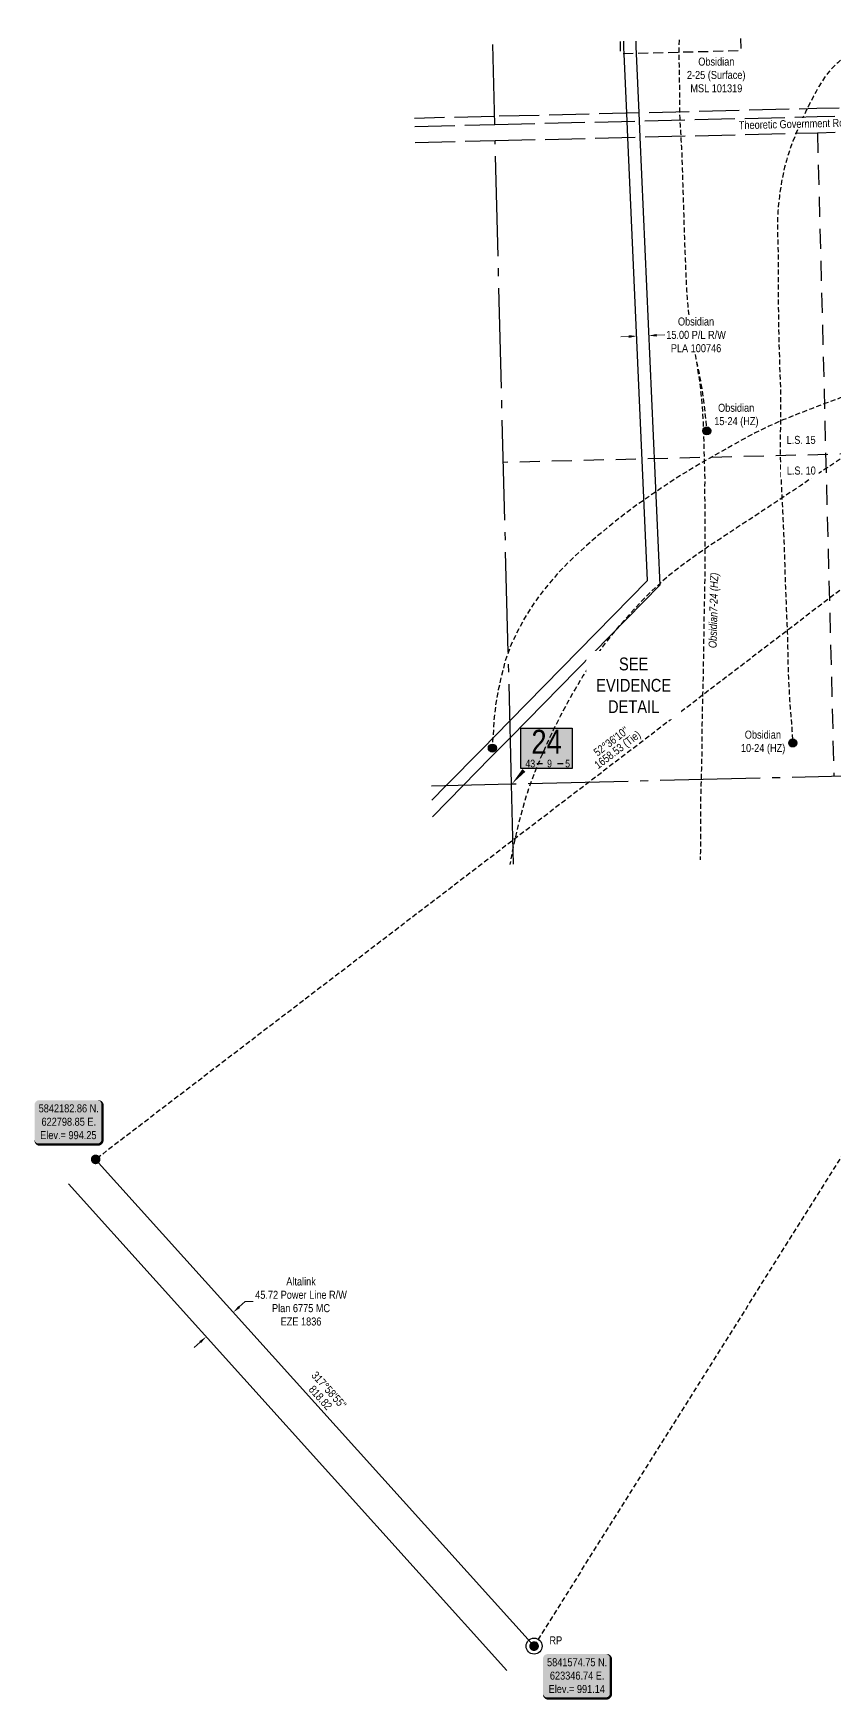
# Model space of a CAD drawing. Extents: x 622647 to 625054, y 5841508 to 5846238.
# Drawn here: x 622721 to 623722, y 5841508 to 5843590 of the extents above; entities that cross this region are included whole.
import ezdxf
from ezdxf.enums import TextEntityAlignment as Align

# ---------------------------------------------------------------- set-up
doc = ezdxf.new("R2010")
doc.units = 0
doc.header["$LTSCALE"] = 5
doc.header["$PDSIZE"] = 0.5
for name, pattern in [('DASHED1', [0.375, 0.25, -0.125]), ('foc-ACCESSROAD', [3.75, 2.5, -1.25]), ('foc-DOT', [1, 0.2, -0.8]), ('foc-LSD', [8, 5, -3]), ('foc-QUARTERLINE', [33, 25, -3, 2, -3]), ('foc-TIELINE', [1.875, 1.25, -0.625]), ('foc-UNSURVEYED', [12.5, 10, -2.5])]:
    doc.linetypes.add(name, pattern=pattern)
doc.layers.get('Defpoints').update_dxf_attribs({"color": 9})
for name, color, linetype in [('10', 1, 'Continuous'), ('35', 37, 'Continuous'), ('9', 3, 'Continuous'), ('ABADATA-DRILL-T', 8, 'Continuous'), ('AS-UNDERLAY-H', 141, 'Continuous'), ('C-RW', 13, 'Continuous'), ('C-WS', 13, 'foc-ACCESSROAD'), ('DETAIL-HZ-Existing', 8, 'foc-DOT'), ('DETAIL-T', 7, 'Continuous'), ('DRILL-T', 8, 'Continuous'), ('F-RW', 190, 'Continuous'), ('L-BD', 7, 'Continuous'), ('L-DETAIL-T', 3, 'Continuous'), ('L-MON', 1, 'Continuous'), ('L-QSEC', 8, 'foc-QUARTERLINE'), ('L-ROAD-T', 7, 'Continuous'), ('L-SECLBL', 7, 'Continuous'), ('L-SECTION-LSD', 7, 'foc-LSD'), ('L-TIE', 7, 'foc-TIELINE'), ('L-USEC', 7, 'foc-UNSURVEYED')]:
    doc.layers.add(name, color=color, linetype=linetype)
for name, color, linetype, lineweight in [('C-RW-T', 13, 'Continuous', 9), ('C-WS-T', 13, 'Continuous', 9), ('F-RW-T', 190, 'Continuous', 9)]:
    doc.layers.add(name, color=color, linetype=linetype, lineweight=lineweight)
doc.styles.add('100L', font='ARIALN.TTF', dxfattribs={"height": 11})
doc.styles.add('80', font='ARIALN.TTF', dxfattribs={"height": 10})
doc.styles.add('80CG', font='ARIALN.TTF', dxfattribs={"height": 10})
doc.styles.add('80L', font='ARIALN.TTF', dxfattribs={"height": 10})
doc.styles.add('SIMPLEX', font='ARIALN.TTF')
doc.dimstyles.new('Compass 5 000', dxfattribs={"dimscale": 5, "dimtxt": 9, "dimasz": 2, "dimexe": 0.2, "dimexo": 0.0625, "dimgap": 0.5, "dimtad": 0, "dimtih": 1, "dimtoh": 1, "dimzin": 0, "dimdsep": 46, "dimtxsty": '80CG', "dimcen": 0.1, "dimse1": 1, "dimse2": 1, "dimclrd": 256, "dimclrt": 256, "dimaunit": 1, "dimadec": 4, "dimazin": 0, "dimtfac": 0.06, "dimtofl": 0, "dimtmove": 0, "dimatfit": 1, "dimfxl": 0.2, "dimtolj": 1, "dimtzin": 0, "dimlwd": -1, "dimarcsym": 0})

# ---------------------------------------------------------------- blocks, each defined once
blk = doc.blocks.new('fdia')
at = {"color": 255, "const_width": 1}
blk.add_lwpolyline([(-0.5, 0, 1), (0.5, 0, 1)], format="xyb", close=True, dxfattribs=at)
blk = doc.blocks.new('Fdiaa')
blk.add_blockref('fdia', (0, 0))
blk = doc.blocks.new('fdib')
at = {"color": 1, "const_width": 1.6}
blk.add_lwpolyline([(-0.4, 0, 1), (0.4, 0, 1)], format="xyb", close=True, dxfattribs=at)
at = {"color": 1}
blk.add_circle((0, 0), 0.8, dxfattribs=at)
blk = doc.blocks.new('Fdibb')
blk.add_blockref('fdib', (0, 0))
blk = doc.blocks.new('fdicc')
for name in ['Fdibb', 'Fdiaa']:
    blk.add_blockref(name, (0, 0))
blk = doc.blocks.new('FDI')
blk.add_blockref('fdicc', (0, 0))
blk = doc.blocks.new('L-SECLBL')
at = {"layer": '9', "color": 7}
for p, q in [((-5.1, -27.8), (-12.3, -27.8)), ((20.7, -27.8), (13.5, -27.8))]:
    blk.add_line(p, q, dxfattribs=at)
at = {"layer": '10', "color": 2, "style": 'SIMPLEX'}
blk.add_attdef('SEC', text='', height=30, dxfattribs=at).set_placement((0, 0), align=Align.MIDDLE)
at = {"layer": '10', "color": 5, "style": '80L'}
blk.add_attdef('TWP', text='', height=9.5, dxfattribs=at).set_placement((-14.4, -27.4), align=Align.MIDDLE_RIGHT)
blk.add_attdef('RGE', text='', height=9.5, dxfattribs=at).set_placement((3.6, -27.4), align=Align.MIDDLE_CENTER)
blk.add_attdef('MER', text='', height=9.5, dxfattribs=at).set_placement((23.2, -27.4), align=Align.MIDDLE_LEFT)
blk = doc.blocks.new('*D431')
at = {"layer": 'C-RW-T', "transparency": 16777216}
for p, q in [((623465, 5843210.9), (623455.1, 5843210.5)), ((623500, 5843212.5), (623510, 5843212.9))]:
    blk.add_line(p, q, dxfattribs=at)
for points in [[(623465, 5843212.6), (623465.1, 5843209.2), (623475, 5843211.4)], [(623499.9, 5843214.1), (623500.1, 5843210.8), (623490, 5843212)]]:
    blk.add_solid(points, dxfattribs=at)
at = {"layer": 'Defpoints', "color": 0, "transparency": 16777216}
for p in [(623475.4, 5843203.8), (623490, 5843212), (623490.4, 5843204.4)]:
    blk.add_point(p, dxfattribs=at)
at = {"layer": 'C-RW-T', "transparency": 16777216, "insert": (623549.1, 5843212.9), "char_height": 10, "attachment_point": 5, "style": '80CG', "bg_fill": 3, "box_fill_scale": 1.1, "bg_fill_color": 256, "bg_fill_true_color": 13158600, "bg_fill_transparency": 0}
blk.add_mtext('\\A1;Obsidian\\P15.00 P/L R/W\\PPLA 100746', dxfattribs=at)
blk = doc.blocks.new('*U443')
at = {"layer": '35', "color": 3}
blk.add_circle((0, 0), 10, dxfattribs=at)
at = {"layer": '35', "color": 3, "style": '80'}
blk.add_attdef('RP_001', (19.2, 2.2), '', height=10, dxfattribs=at)
blk = doc.blocks.new('*U446')
h = blk.add_hatch(color=254)
edge = h.paths.add_edge_path()
edge.add_line((-36.5, -28.5), (36.5, -28.5))
edge.add_arc((36.5, -22.5), 6, 270, 360)
edge.add_line((42.5, -22.5), (42.5, 21))
edge.add_arc((36.5, 21), 6, 0, 90)
edge.add_line((36.5, 27), (-36.5, 27))
edge.add_arc((-36.5, 21), 6, 90, 180)
edge.add_line((-42.5, 21), (-42.5, -22.5))
edge.add_arc((-36.5, -22.5), 6, 180, 270)
at = {"color": 1, "flags": 128}
blk.add_lwpolyline([(-36.5, -28.5, 3, 3, 0), (36.5, -28.5, 3, 3, 0.414214), (42.5, -22.5, 3, 3, 0), (42.5, 21, 3, 0, 0.414214), (36.5, 27, 0, 0, 0), (-36.5, 27, 0, 0, 0.414214), (-42.5, 21, 0, 0, 0), (-42.5, -22.5, 0, 3, 0.414214)], format="xyseb", close=True, dxfattribs=at)
blk.add_lwpolyline([(-29.6, -16.1, 0, 10, 0), (0, 0, 5, 5, 0)], format="xyseb", dxfattribs=at)
at = {"color": 1, "style": '80'}
blk.add_attdef('ENTER_TEXT_001', (-36, -5), '', height=10, dxfattribs=at)
blk = doc.blocks.new('*D467')
at = {"layer": 'Defpoints', "color": 0, "transparency": 16777216}
for p in [(622970.9, 5841991.9), (623002, 5841957.4), (622968.1, 5841926.8)]:
    blk.add_point(p, dxfattribs=at)
at = {"layer": 'F-RW-T', "transparency": 16777216}
for p, q in [((622978.3, 5841998.6), (622985.8, 5842005.3)), ((622985.8, 5842005.3), (622995.8, 5842005.3)), ((622929.5, 5841954.6), (622922.1, 5841947.9))]:
    blk.add_line(p, q, dxfattribs=at)
for points in [[(622977.2, 5841999.8), (622979.5, 5841997.3), (622970.9, 5841991.9)], [(622928.4, 5841955.8), (622930.6, 5841953.4), (622937, 5841961.3)]]:
    blk.add_solid(points, dxfattribs=at)
at = {"layer": 'F-RW-T', "transparency": 16777216, "insert": (623055.5, 5842005.3), "char_height": 10, "attachment_point": 5, "style": '80CG'}
blk.add_mtext('\\A1;Altalink\\P45.72 Power Line R/W\\PPlan 6775 MC\\PEZE 1836', dxfattribs=at)
blk = doc.blocks.new('BH-Existing')
at = {"layer": 'ABADATA-DRILL-T'}
h = blk.add_hatch(color=256, dxfattribs=at)
h.dxf.hatch_style = 1
edge = h.paths.add_edge_path()
edge.add_arc((0, 0), 0.5, 0, 360)
blk.add_circle((0, 0), 0.5, dxfattribs=at)

msp = doc.modelspace()

# ---------------------------------------------------------------- hatches: boundary and pattern name
at = {"layer": 'AS-UNDERLAY-H'}
h = msp.add_hatch(color=256, dxfattribs=at)
h.dxf.hatch_style = 1
h.paths.add_polyline_path([(623330.17, 5842721.452), (623394.507, 5842721.452), (623394.507, 5842671.203), (623330.17, 5842671.203)])

# ---------------------------------------------------------------- linework, layer by layer
msp.add_lwpolyline([(623330.17, 5842721.452), (623394.507, 5842721.452), (623394.507, 5842671.203), (623330.17, 5842671.203)], close=True, dxfattribs=at)
at = {"layer": 'C-RW'}
for points in [[(623219.081, 5842631.738), (623236.507, 5842649.478), (623281.342, 5842695.123), (623316.553, 5842730.969), (623488.648, 5842906.185), (623463.953, 5843459.727), (623462.608, 5843489.867), (623459.294, 5843564.142), (623458.958, 5843571.692), (623458.758, 5843579.721)], [(623473.753, 5843580.085), (623473.949, 5843572.212), (623474.292, 5843564.516), (623477.607, 5843490.23), (623478.951, 5843460.091), (623503.924, 5842900.33), (623317.084, 5842710.104), (623292.045, 5842684.612), (623258.052, 5842650.006), (623219.612, 5842610.872)]]:
    msp.add_lwpolyline(points, dxfattribs=at)
at = {"layer": 'C-WS', "flags": 128}
msp.add_lwpolyline([(623604.597, 5843583.265), (623604.976, 5843567.778), (623474.292, 5843564.516), (623459.294, 5843564.142), (623454.96, 5843564.034), (623454.726, 5843573.051), (623454.56, 5843579.619)], dxfattribs=at)
at = {"layer": 'DETAIL-HZ-Existing', "linetype": 'DASHED1', "ltscale": 5, "flags": 128}
for points in [[(623527.983, 5843581.403), (623527.97, 5843581.104), (623527.809, 5843575.258), (623527.726, 5843569.094), (623527.7, 5843562.611), (623527.753, 5843555.82), (623527.859, 5843548.89), (623527.978, 5843541.451), (623528.13, 5843533.892), (623528.27, 5843526.033), (623528.358, 5843517.843), (623528.35, 5843509.51), (623528.364, 5843501.058), (623528.493, 5843492.448), (623528.768, 5843483.622), (623529.205, 5843474.691), (623529.734, 5843465.691), (623530.303, 5843456.673), (623530.825, 5843447.523), (623531.293, 5843438.202), (623531.881, 5843421.331), (623531.919, 5843419.842), (623532.16, 5843410.385), (623532.43, 5843400.929), (623532.75, 5843391.484), (623533.09, 5843382.06), (623533.4, 5843372.584), (623533.661, 5843363.108), (623533.912, 5843353.621), (623534.213, 5843344.156), (623534.523, 5843334.701), (623534.866, 5843325.166), (623535.258, 5843315.623), (623535.63, 5843306.139), (623535.98, 5843296.685), (623536.341, 5843287.181), (623536.743, 5843277.669), (623537.305, 5843268.18), (623538.008, 5843258.625), (623538.809, 5843249.132), (623539.741, 5843239.622), (623540.832, 5843230.167), (623542.072, 5843220.726), (623543.472, 5843211.298), (623545.141, 5843201.908), (623547.018, 5843192.612), (623547.029, 5843192.562), (623548.875, 5843183.286), (623550.525, 5843173.885), (623551.944, 5843164.478), (623553.264, 5843155.049), (623554.487, 5843145.527), (623555.578, 5843136.061), (623556.499, 5843126.582), (623557.22, 5843117.087), (623557.792, 5843107.569), (623558.244, 5843098.077), (623558.536, 5843088.551), (623558.728, 5843079.013), (623558.939, 5843069.525), (623559.181, 5843060.018), (623559.483, 5843050.493), (623559.794, 5843040.998), (623559.903, 5843031.988), (623559.858, 5843021.983), (623559.868, 5843012.521), (623559.91, 5843003.009), (623559.971, 5842993.497), (623559.993, 5842983.975), (623560.046, 5842974.433), (623560.098, 5842964.921), (623560.128, 5842955.439), (623560.181, 5842945.907), (623560.212, 5842936.415), (623560.163, 5842926.93), (623560.075, 5842917.415), (623559.967, 5842907.879), (623559.809, 5842898.342), (623559.632, 5842888.795), (623559.453, 5842879.297), (623559.224, 5842869.808), (623559.015, 5842860.31), (623558.837, 5842850.802), (623558.7, 5842841.246), (623558.591, 5842831.73), (623558.483, 5842822.234), (623558.324, 5842812.727), (623558.167, 5842803.18), (623558.047, 5842793.724), (623557.888, 5842784.237), (623557.649, 5842774.747), (623557.351, 5842765.217), (623557.122, 5842755.718), (623556.904, 5842746.209), (623556.686, 5842736.681), (623556.517, 5842727.173), (623556.439, 5842717.678), (623556.43, 5842708.175), (623556.421, 5842698.682), (623556.282, 5842689.195), (623556.044, 5842679.666), (623555.786, 5842670.156), (623555.537, 5842660.677), (623555.279, 5842651.147), (623554.981, 5842641.617), (623554.795, 5842633.169), (623554.694, 5842623.774), (623554.676, 5842614.25), (623554.668, 5842604.737), (623554.64, 5842595.223), (623554.632, 5842585.7), (623554.594, 5842576.176), (623554.475, 5842566.68), (623554.377, 5842557.251)], [(623527.983, 5843581.403), (623527.97, 5843581.104), (623527.809, 5843575.258), (623527.726, 5843569.094), (623527.7, 5843562.611), (623527.753, 5843555.82), (623527.859, 5843548.89), (623527.978, 5843541.451), (623528.13, 5843533.892), (623528.27, 5843526.033), (623528.358, 5843517.843), (623528.35, 5843509.51), (623528.364, 5843501.058), (623528.493, 5843492.448), (623528.768, 5843483.622), (623529.205, 5843474.691), (623529.734, 5843465.691), (623530.303, 5843456.673), (623530.825, 5843447.523), (623531.293, 5843438.202), (623531.881, 5843421.331), (623531.919, 5843419.842), (623532.16, 5843410.385), (623532.43, 5843400.929), (623532.75, 5843391.484), (623533.09, 5843382.06), (623533.4, 5843372.584), (623533.661, 5843363.108), (623533.912, 5843353.621), (623534.213, 5843344.156), (623534.523, 5843334.701), (623534.866, 5843325.166), (623535.258, 5843315.623), (623535.63, 5843306.139), (623535.98, 5843296.685), (623536.341, 5843287.181), (623536.743, 5843277.669), (623537.305, 5843268.18), (623538.008, 5843258.625), (623538.809, 5843249.132), (623539.741, 5843239.622), (623540.832, 5843230.167), (623542.072, 5843220.726), (623543.472, 5843211.298), (623545.141, 5843201.908), (623547.018, 5843192.612), (623549.005, 5843183.32), (623551.022, 5843174.018), (623552.908, 5843164.723), (623554.616, 5843155.383), (623556.147, 5843145.939), (623557.556, 5843136.532), (623558.876, 5843127.112), (623559.997, 5843117.648), (623562.573, 5843093.025)], [(623820.977, 5843587.465), (623820.977, 5843587.465), (623820.858, 5843587.462), (623820.073, 5843587.622), (623819.449, 5843588.166), (623819.253, 5843588.021), (623818.748, 5843587.408), (623818.584, 5843587.584), (623818.306, 5843588.257), (623818.127, 5843589.033), (623817.657, 5843589.391), (623817.526, 5843589.448), (623817.08, 5843589.686), (623816.863, 5843589.171), (623817.053, 5843588.365), (623817.309, 5843587.732), (623817.413, 5843587.584), (623817.474, 5843587.546), (623817.465, 5843587.525), (623817.455, 5843587.515), (623817.088, 5843587.406), (623816.214, 5843587.163), (623814.902, 5843586.82), (623813.361, 5843586.461), (623811.71, 5843586.058), (623809.841, 5843585.631), (623807.55, 5843585.252), (623804.838, 5843584.903), (623801.866, 5843584.517), (623798.478, 5843584.011), (623794.782, 5843583.406), (623790.696, 5843582.802), (623786.5, 5843582.225), (623783.221, 5843581.731), (623781.846, 5843581.516), (623776.905, 5843580.71), (623771.691, 5843579.647), (623766.487, 5843578.154), (623761.384, 5843576.224), (623756.224, 5843573.801), (623751.036, 5843570.928), (623745.814, 5843567.814), (623740.646, 5843564.522), (623735.378, 5843560.816), (623730.831, 5843557.139), (623726.304, 5843553.013), (623721.715, 5843548.604), (623717.467, 5843544.135), (623713.448, 5843539.351), (623709.704, 5843534.364), (623706.11, 5843528.97), (623702.637, 5843523.17), (623699.287, 5843517.203), (623695.942, 5843511.096), (623692.544, 5843504.697), (623689.202, 5843498.05), (623685.914, 5843491.264), (623682.638, 5843484.368), (623679.438, 5843477.275), (623676.333, 5843469.963), (623673.183, 5843462.45), (623670.095, 5843454.879), (623667.16, 5843447.172), (623664.462, 5843439.221), (623661.995, 5843430.845), (623659.761, 5843422.306), (623657.803, 5843413.573), (623656.074, 5843404.466), (623654.583, 5843395.455), (623653.325, 5843386.36), (623652.257, 5843377.22), (623651.436, 5843367.836), (623651.09, 5843361.785), (623650.829, 5843346.894), (623650.85, 5843344.894), (623650.895, 5843342.744), (623651.146, 5843333.287), (623651.394, 5843323.921), (623651.634, 5843314.524), (623651.797, 5843304.985), (623651.838, 5843295.503), (623651.859, 5843286.04), (623651.859, 5843276.637), (623651.866, 5843267.314), (623651.906, 5843257.882), (623651.925, 5843248.5), (623651.971, 5843239.228), (623652.025, 5843229.676), (623652.177, 5843220.167), (623652.447, 5843210.721), (623652.747, 5843201.325), (623653.042, 5843191.71), (623653.304, 5843182.193), (623653.588, 5843172.637), (623653.916, 5843163.283), (623654.301, 5843153.679), (623654.591, 5843144.254), (623654.803, 5843134.736), (623654.838, 5843125.134), (623654.76, 5843115.639), (623654.692, 5843106.134), (623654.51, 5843096.756), (623654.244, 5843087.196), (623654.128, 5843077.61), (623654.207, 5843068.229), (623654.388, 5843058.751), (623654.627, 5843049.384), (623654.981, 5843039.79), (623655.404, 5843030.277), (623655.817, 5843020.715), (623656.254, 5843011.423), (623656.769, 5843001.803), (623657.26, 5842992.352), (623657.668, 5842983.03), (623658.078, 5842973.597), (623658.509, 5842964.145), (623658.939, 5842954.743), (623659.293, 5842945.169), (623659.615, 5842935.664), (623659.886, 5842926.198), (623660.13, 5842916.611), (623660.441, 5842907.146), (623660.823, 5842897.672), (623661.201, 5842888.319), (623661.54, 5842878.955), (623661.902, 5842869.451), (623662.3, 5842860.098), (623662.741, 5842850.626), (623663.162, 5842841.184), (623663.453, 5842831.728), (623663.607, 5842822.139), (623663.758, 5842812.68), (623663.952, 5842803.101), (623664.191, 5842793.714), (623664.58, 5842784.351), (623665.051, 5842774.9), (623665.518, 5842765.599), (623666.02, 5842756.109), (623666.641, 5842746.632), (623667.402, 5842737.188), (623668.271, 5842727.797), (623669.009, 5842718.453), (623669.911, 5842703.081)], [(624191.33, 5843324.8), (624191.33, 5843324.8), (624191.3, 5843324.789), (624191.131, 5843324.755), (624190.803, 5843324.656), (624190.448, 5843324.477), (624190.162, 5843324.32), (624189.787, 5843324.1), (624189.699, 5843324.018), (624189.78, 5843323.97), (624189.982, 5843323.905), (624190.264, 5843323.822), (624190.566, 5843323.76), (624190.838, 5843323.707), (624191.059, 5843323.643), (624191.192, 5843323.556), (624191.313, 5843323.499), (624191.443, 5843323.493), (624191.601, 5843323.567), (624191.778, 5843323.721), (624191.913, 5843323.905), (624192.027, 5843324.138), (624192.061, 5843324.369), (624191.997, 5843324.537), (624191.904, 5843324.625), (624191.814, 5843324.652), (624191.742, 5843324.701), (624191.739, 5843324.85), (624191.743, 5843325.081), (624191.717, 5843325.3), (624191.685, 5843325.379), (624191.603, 5843325.477), (624191.592, 5843325.487), (624191.491, 5843325.534), (624191.38, 5843325.562), (624191.138, 5843325.665), (624190.945, 5843325.78), (624190.883, 5843325.829), (624190.742, 5843325.895), (624190.49, 5843325.969), (624190.228, 5843326.012), (624189.977, 5843326.056), (624189.775, 5843326.161), (624189.651, 5843326.308), (624189.507, 5843326.444), (624189.347, 5843326.47), (624189.257, 5843326.448), (624189.155, 5843326.515), (624188.941, 5843326.68), (624188.577, 5843326.85), (624188.219, 5843326.741), (624188.01, 5843326.336), (624187.862, 5843325.852), (624187.843, 5843325.791), (624187.686, 5843325.307), (624187.663, 5843325.027), (624187.822, 5843325.071), (624188.01, 5843325.135), (624188.258, 5843325.242), (624188.545, 5843325.329), (624188.845, 5843325.347), (624189.174, 5843325.385), (624189.324, 5843325.379), (624189.355, 5843325.37), (624189.387, 5843325.291), (624189.388, 5843325.251), (624189.389, 5843325.181), (624189.496, 5843324.913), (624189.842, 5843324.712), (624190.381, 5843324.726), (624190.772, 5843324.696), (624191.033, 5843324.662), (624191.55, 5843324.786), (624191.844, 5843324.643), (624191.875, 5843324.204), (624192.221, 5843323.983), (624192.218, 5843323.692), (624191.79, 5843323.221), (624191.753, 5843323.13), (624191.626, 5843322.997), (624191.489, 5843322.873), (624190.724, 5843322.264), (624189.486, 5843321.392), (624187.901, 5843320.421), (624186.124, 5843319.465), (624184.158, 5843318.505), (624181.95, 5843317.608), (624179.541, 5843316.786), (624176.983, 5843315.891), (624174.227, 5843314.9), (624171.138, 5843313.651), (624167.719, 5843311.983), (624163.888, 5843310.034), (624159.689, 5843307.996), (624155.21, 5843305.931), (624150.501, 5843303.86), (624145.863, 5843301.781), (624141.324, 5843299.725), (624136.634, 5843297.714), (624131.662, 5843295.747), (624126.525, 5843293.635), (624121.121, 5843291.366), (624115.379, 5843289.019), (624109.332, 5843286.453), (624103.051, 5843283.672), (624096.541, 5843280.865), (624089.81, 5843278.082), (624082.89, 5843275.234), (624075.861, 5843272.374), (624068.644, 5843269.418), (624061.239, 5843266.398), (624053.614, 5843263.353), (624045.841, 5843260.243), (624037.9, 5843257.059), (624029.859, 5843253.843), (624021.879, 5843250.618), (624013.97, 5843247.365), (624005.963, 5843244.009), (623997.866, 5843240.641), (623989.528, 5843237.337), (623981.168, 5843234.083), (623972.789, 5843230.808), (623964.362, 5843227.441), (623955.849, 5843223.933), (623947.197, 5843220.401), (623938.485, 5843216.827), (623929.734, 5843213.242), (623925.525, 5843211.564), (623916.711, 5843208.098), (623907.795, 5843204.699), (623898.869, 5843201.27), (623889.876, 5843197.759), (623880.962, 5843194.27), (623872.049, 5843190.752), (623854.174, 5843183.683), (623836.339, 5843176.615), (623818.475, 5843169.486), (623800.602, 5843162.328), (623782.841, 5843155.101), (623765.093, 5843147.756), (623747.256, 5843140.748), (623729.229, 5843134.125), (623711.273, 5843127.494), (623693.393, 5843120.576), (623675.474, 5843113.686), (623657.617, 5843106.667), (623640.132, 5843098.808), (623622.882, 5843090.365), (623605.895, 5843081.408), (623589.241, 5843071.95), (623572.438, 5843062.487), (623555.853, 5843053.061), (623539.39, 5843043.167), (623523.135, 5843032.988), (623507.059, 5843022.454), (623491.219, 5843011.666), (623475.496, 5843000.611), (623460.133, 5842989.175), (623447.668, 5842979.453), (623433.037, 5842967.546), (623418.703, 5842955.386), (623404.547, 5842942.91), (623390.901, 5842930.067), (623377.84, 5842916.619), (623365.459, 5842902.399), (623353.762, 5842887.635), (623342.872, 5842872.252), (623333.129, 5842856.158), (623324.302, 5842839.497), (623316.467, 5842822.371), (623310.38, 5842804.54), (623305.764, 5842786.346), (623301.997, 5842769.334), (623298.7, 5842750.774), (623296.498, 5842732.042), (623294.56, 5842696.701)], [(624191.33, 5843324.8), (624191.33, 5843324.8), (624191.3, 5843324.789), (624191.131, 5843324.755), (624190.803, 5843324.656), (624190.448, 5843324.477), (624190.162, 5843324.32), (624189.787, 5843324.1), (624189.699, 5843324.018), (624189.78, 5843323.97), (624189.982, 5843323.905), (624190.264, 5843323.822), (624190.566, 5843323.76), (624190.838, 5843323.707), (624191.059, 5843323.643), (624191.192, 5843323.556), (624191.313, 5843323.499), (624191.443, 5843323.493), (624191.601, 5843323.567), (624191.778, 5843323.721), (624191.913, 5843323.905), (624192.027, 5843324.138), (624192.061, 5843324.369), (624191.997, 5843324.537), (624191.904, 5843324.625), (624191.814, 5843324.652), (624191.742, 5843324.701), (624191.739, 5843324.85), (624191.743, 5843325.081), (624191.717, 5843325.3), (624191.685, 5843325.379), (624191.603, 5843325.477), (624191.592, 5843325.487), (624191.491, 5843325.534), (624191.38, 5843325.562), (624191.138, 5843325.665), (624190.945, 5843325.78), (624190.883, 5843325.829), (624190.742, 5843325.895), (624190.49, 5843325.969), (624190.228, 5843326.012), (624189.977, 5843326.056), (624189.775, 5843326.161), (624189.651, 5843326.308), (624189.507, 5843326.444), (624189.347, 5843326.47), (624189.257, 5843326.448), (624189.155, 5843326.515), (624188.941, 5843326.68), (624188.577, 5843326.85), (624188.219, 5843326.741), (624188.01, 5843326.336), (624187.862, 5843325.852), (624187.843, 5843325.791), (624187.686, 5843325.307), (624187.663, 5843325.027), (624187.822, 5843325.071), (624188.01, 5843325.135), (624188.258, 5843325.242), (624188.545, 5843325.329), (624188.845, 5843325.347), (624189.174, 5843325.385), (624189.324, 5843325.379), (624189.355, 5843325.37), (624189.387, 5843325.291), (624189.388, 5843325.251), (624189.389, 5843325.181), (624189.496, 5843324.913), (624189.842, 5843324.712), (624190.381, 5843324.726), (624190.772, 5843324.696), (624191.033, 5843324.662), (624191.55, 5843324.786), (624191.844, 5843324.643), (624191.875, 5843324.204), (624192.221, 5843323.983), (624192.218, 5843323.692), (624191.79, 5843323.221), (624191.753, 5843323.13), (624191.626, 5843322.997), (624191.489, 5843322.873), (624190.724, 5843322.264), (624189.486, 5843321.392), (624187.901, 5843320.421), (624186.124, 5843319.465), (624184.158, 5843318.505), (624181.95, 5843317.608), (624179.541, 5843316.786), (624176.983, 5843315.891), (624174.227, 5843314.9), (624171.138, 5843313.651), (624167.719, 5843311.983), (624163.888, 5843310.034), (624159.689, 5843307.996), (624155.21, 5843305.931), (624150.501, 5843303.86), (624145.863, 5843301.781), (624141.324, 5843299.725), (624136.634, 5843297.714), (624131.662, 5843295.747), (624126.525, 5843293.635), (624121.121, 5843291.366), (624115.379, 5843289.019), (624109.332, 5843286.453), (624103.051, 5843283.672), (624096.541, 5843280.865), (624089.81, 5843278.082), (624082.89, 5843275.234), (624064.141, 5843267.543), (624062.923, 5843267.042), (624055.722, 5843263.857), (624048.532, 5843260.252), (624041.3, 5843256.326), (624034.025, 5843252.119), (624026.675, 5843247.709), (624019.247, 5843243.248), (624011.668, 5843238.803), (624003.99, 5843234.296), (623996.286, 5843229.657), (623988.454, 5843224.936), (623980.542, 5843220.222), (623972.552, 5843215.436), (623964.484, 5843210.549), (623956.398, 5843205.601), (623948.312, 5843200.633), (623940.187, 5843195.633), (623931.561, 5843190.281), (623923.25, 5843185.107), (623915.53, 5843180.329), (623899.56, 5843170.318), (623883.644, 5843160.198), (623867.811, 5843149.92), (623852.051, 5843139.524), (623836.342, 5843129.109), (623820.665, 5843118.626), (623805.029, 5843108.093), (623789.394, 5843097.52), (623773.758, 5843086.967), (623758.081, 5843076.453), (623742.331, 5843066.098), (623726.539, 5843055.801), (623710.798, 5843045.436), (623695.131, 5843034.942), (623679.504, 5843024.44), (623663.511, 5843013.808), (623647.526, 5843003.206), (623631.523, 5842992.554), (623615.45, 5842981.91), (623599.423, 5842971.387), (623583.347, 5842960.853), (623567.312, 5842950.28), (623551.404, 5842939.44), (623535.785, 5842928.237), (623520.559, 5842916.525), (623505.87, 5842904.165), (623491.818, 5842891.132), (623478.363, 5842877.464), (623465.359, 5842863.337), (623452.685, 5842848.849), (623440.509, 5842834.043), (623428.885, 5842818.801), (623418.013, 5842803.088), (623407.764, 5842786.841), (623397.935, 5842770.235), (623388.498, 5842753.549), (623379.407, 5842736.661), (623370.708, 5842719.283), (623362.528, 5842701.938), (623354.78, 5842684.525), (623347.52, 5842666.804), (623340.828, 5842648.797), (623334.882, 5842630.579), (623329.713, 5842612.051), (623325.079, 5842593.376), (623320.905, 5842574.674), (623317.175, 5842555.832), (623316.424, 5842551.442)]]:
    msp.add_lwpolyline(points, dxfattribs=at)
at = {"layer": 'F-RW'}
for p, q in [((623346.742, 5841574.751), (622798.848, 5842182.862)), ((623312.787, 5841544.159), (622764.893, 5842152.27))]:
    msp.add_line(p, q, dxfattribs=at)
at = {"layer": 'L-QSEC', "flags": 128}
for points in [[(623297.601, 5843475.811), (623295.057, 5843575.743)], [(623318.575, 5842651.488), (623298.113, 5843455.708)], [(624124.136, 5842671.153), (623318.575, 5842651.488)], [(623318.575, 5842651.488), (623218.641, 5842649.049)], [(623321.118, 5842551.557), (623318.575, 5842651.488)]]:
    msp.add_lwpolyline(points, dxfattribs=at)
at = {"layer": 'L-SECLBL', "flags": 128}
msp.add_lwpolyline([(623318.575, 5842651.488, 0, 5, 0), (623333.978, 5842668.797, 0, 0, 0)], format="xyseb", dxfattribs=at)
at = {"layer": 'L-SECTION-LSD', "flags": 128}
for points in [[(623700.868, 5843465.496), (623721.356, 5842661.321)], [(624113.88, 5843073.219), (623308.344, 5843053.598)]]:
    msp.add_lwpolyline(points, dxfattribs=at)
at = {"layer": 'L-TIE', "flags": 128}
for points in [[(624115.97, 5843189.802), (622798.848, 5842182.862)], [(623346.742, 5841574.751), (624120.689, 5842806.298)]]:
    msp.add_lwpolyline(points, dxfattribs=at)
at = {"layer": 'L-USEC', "flags": 128}
for points in [[(624102.854, 5843505.438), (623700.099, 5843495.65), (623297.345, 5843485.861)], [(623297.624, 5843475.812), (623700.379, 5843485.6), (624103.11, 5843495.388)], [(623297.345, 5843485.861), (623197.411, 5843483.433)], [(623197.667, 5843473.383), (623297.624, 5843475.812)], [(623298.113, 5843455.708), (623700.868, 5843465.496), (624103.623, 5843475.285)], [(623198.178, 5843453.28), (623298.113, 5843455.708)]]:
    msp.add_lwpolyline(points, dxfattribs=at)

# ---------------------------------------------------------------- block references
at = {"layer": '35', "xscale": 0.99963892, "yscale": 0.99963892, "zscale": 0.99963892}
msp.add_blockref('*U443', (623346.742, 5841574.751), dxfattribs=at).add_auto_attribs({'RP_001': 'RP'})
at = {"layer": 'ABADATA-DRILL-T', "xscale": 10.00000000000002, "yscale": 10.00000000000002, "zscale": 10.00000000000002}
for p in [(623562.573, 5843093.025), (623669.911, 5842703.081), (623294.56, 5842696.701)]:
    msp.add_blockref('BH-Existing', p, dxfattribs=at)
at = {"layer": 'DETAIL-T'}
ref = msp.add_blockref('*U446', (622764.96, 5842229.835), dxfattribs=at)
ref.add_attrib('ENTER_TEXT_001', '5842182.86 N.', (622727.64, 5842241.607), dxfattribs={"layer": '0', "color": 1, "height": 10, "style": '80'})
ref.add_attrib('ENTER_TEXT_002', '622798.85 E.', (622731.163, 5842224.899), dxfattribs={"layer": '0', "color": 1, "height": 10, "style": '80'})
ref.add_attrib('ENTER_TEXT_003', 'Elev.= 994.25', (622729.55, 5842208.192), dxfattribs={"layer": '0', "color": 1, "height": 10, "style": '80'})
ref = msp.add_blockref('*U446', (623400.269, 5841537.87), dxfattribs=at)
ref.add_attrib('ENTER_TEXT_001', '5841574.75 N.', (623362.95, 5841549.642), dxfattribs={"layer": '0', "color": 1, "height": 10, "style": '80'})
ref.add_attrib('ENTER_TEXT_002', '623346.74 E.', (623366.473, 5841532.934), dxfattribs={"layer": '0', "color": 1, "height": 10, "style": '80'})
ref.add_attrib('ENTER_TEXT_003', 'Elev.= 991.14', (623364.904, 5841516.227), dxfattribs={"layer": '0', "color": 1, "height": 10, "style": '80'})
at = {"layer": 'L-MON', "xscale": 5.000000000000019, "yscale": 5.000000000000019, "zscale": 5.000000000000019}
for p in [(622798.848, 5842182.862), (623346.742, 5841574.751)]:
    msp.add_blockref('FDI', p, dxfattribs=at)
at = {"layer": 'L-SECLBL', "xscale": 0.99963892, "yscale": 0.99963892, "zscale": 0.99963892}
msp.add_blockref('L-SECLBL', (623362.4, 5842704.809), dxfattribs=at).add_auto_attribs({'SEC': '24', 'TWP': '43', 'RGE': '9', 'MER': '5'})

# ---------------------------------------------------------------- texts
at = {"layer": 'C-WS-T', "insert": (623537.467, 5843559.349), "char_height": 9.99639, "attachment_point": 1, "style": '80L'}
msp.add_mtext_dynamic_manual_height_columns('\\pi14.403;Obsidian\\P\\pi0.22334;2-25 (Surface)\\P\\pi4.526;MSL 101319', width=72.62387, gutter_width=50, heights=[0], dxfattribs=at)
at = {"layer": 'DRILL-T', "char_height": 10, "attachment_point": 1, "style": '80L'}
for s, insert in [('\\pi5.4729;Obsidian\\P\\pi0.66392;15-24 (HZ)', (623571.158, 5843126.871)), ('\\pi5.4729;Obsidian\\P\\pi0.66392;10-24 (HZ)', (623604.557, 5842718.489))]:
    msp.add_mtext_dynamic_manual_height_columns(s, width=54.7794, gutter_width=50, heights=[0], dxfattribs=dict(at, insert=insert))
at = {"layer": 'DRILL-T', "insert": (623564.692, 5842821.791), "char_height": 10, "attachment_point": 1, "rotation": 88.617764, "style": '80L'}
msp.add_mtext_dynamic_manual_height_columns('{\\fArial Narrow|b0|i1|c0|p34;Obsidian7-24 (HZ)}', width=93.66071, gutter_width=50, heights=[0], dxfattribs=at)
at = {"layer": 'L-BD', "style": '80L'}
for s, height, rotation, p in [("52°36'10''", 9.9964, 37.3979, (623442.99, 5842705.193)), ('1658.53 (Tie)', 9.99639, 37.3979, (623451.641, 5842693.876)), ("317°58'55''", 9.99639, 312.0181, (623090.433, 5841894.698)), ('818.82', 9.9964, 312.0181, (623079.85, 5841885.163))]:
    msp.add_text(s, height=height, rotation=rotation, dxfattribs=at).set_placement(p, align=Align.MIDDLE)

# ---------------------------------------------------------------- dimensions: what is measured, and where the dimension line sits
at = {"layer": 'F-RW-T'}
dim = msp.add_linear_dim(base=(622970.916, 5841991.883), p1=(622968.057, 5841926.777), p2=(623002.011, 5841957.37), angle=42.018123, text='Altalink\\P45.72 Power Line R/W\\PPlan 6775 MC\\PEZE 1836', dimstyle='Compass 5 000', dxfattribs=at)
dim.commit()
dim.dimension.update_dxf_attribs({"geometry": '*D467', "text_midpoint": (623055.464, 5842005.27), "dimtype": 161})

# ---------------------------------------------------------------- next in the draw order: texts
at = {"layer": 'L-DETAIL-T', "insert": (623471.161, 5842775.168), "char_height": 15.9942, "width": 102.12584, "attachment_point": 5, "style": '80CG', "bg_fill": 2}
msp.add_mtext('SEE \\PEVIDENCE\\PDETAIL', dxfattribs=at)
at = {"layer": 'L-ROAD-T', "insert": (623702.343, 5843482.247), "char_height": 9.99639, "width": 200.06555, "attachment_point": 2, "rotation": 1.392149, "style": '80L', "bg_fill": 3, "box_fill_scale": 1.2, "bg_fill_color": 256, "bg_fill_transparency": 0}
msp.add_mtext('Theoretic Government Road Allowance', dxfattribs=at)
at = {"layer": 'L-SECTION-LSD', "char_height": 9.99639, "attachment_point": 1, "style": '100L', "bg_fill": 3, "box_fill_scale": 1.5, "bg_fill_color": 256, "bg_fill_transparency": 0}
for s, width, insert in [('\\pi1.8584;L.S. 15', 36.85945, (623660.422, 5843086.732)), ('\\pi2.0417;L.S. 10', 36.95405, (623660.422, 5843048.461))]:
    msp.add_mtext_dynamic_manual_height_columns(s, width=width, gutter_width=55, heights=[0], dxfattribs=dict(at, insert=insert))

# ---------------------------------------------------------------- next in the draw order: dimensions: what is measured, and where the dimension line sits
at = {"layer": 'C-RW-T'}
dim = msp.add_aligned_dim(p1=(623475.372, 5843203.769), p2=(623490.357, 5843204.437), distance=7.591, text='Obsidian\\P15.00 P/L R/W\\PPLA 100746', dimstyle='Compass 5 000', override={"dimtfill": 1}, dxfattribs=at)
dim.commit()
dim.dimension.update_dxf_attribs({"geometry": '*D431', "text_midpoint": (623549.085, 5843212.913)})

doc.saveas('drawing.dxf')
